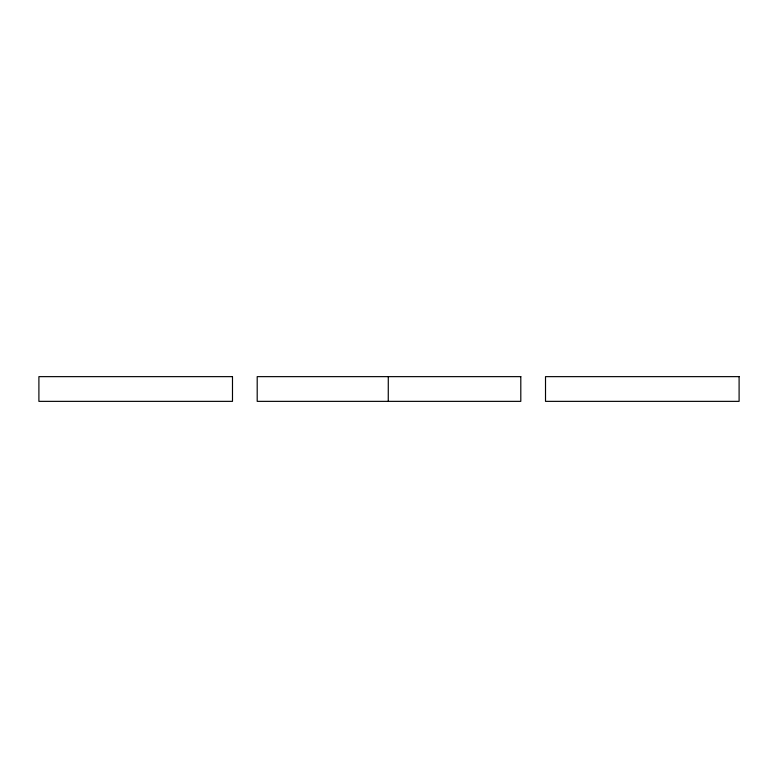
<?xml version="1.0" encoding="UTF-8"?>
<svg xmlns="http://www.w3.org/2000/svg" width="778" height="778" viewBox="0 0 778 778"><rect width="100%" height="100%" fill="white"/><g stroke="black" fill="none" stroke-linecap="round" stroke-linejoin="round"><path stroke-width="1.17" d="M388.261 401.36L388.29 376.64M232.486 376.64L38.9 376.64L38.9 401.36L232.486 401.36L232.486 376.64M520.803 376.64L257.197 376.64L257.197 401.36L520.803 401.36L520.803 376.64M739.1 376.64L545.514 376.64L545.514 401.36L739.1 401.36L739.1 376.64"/></g></svg>
